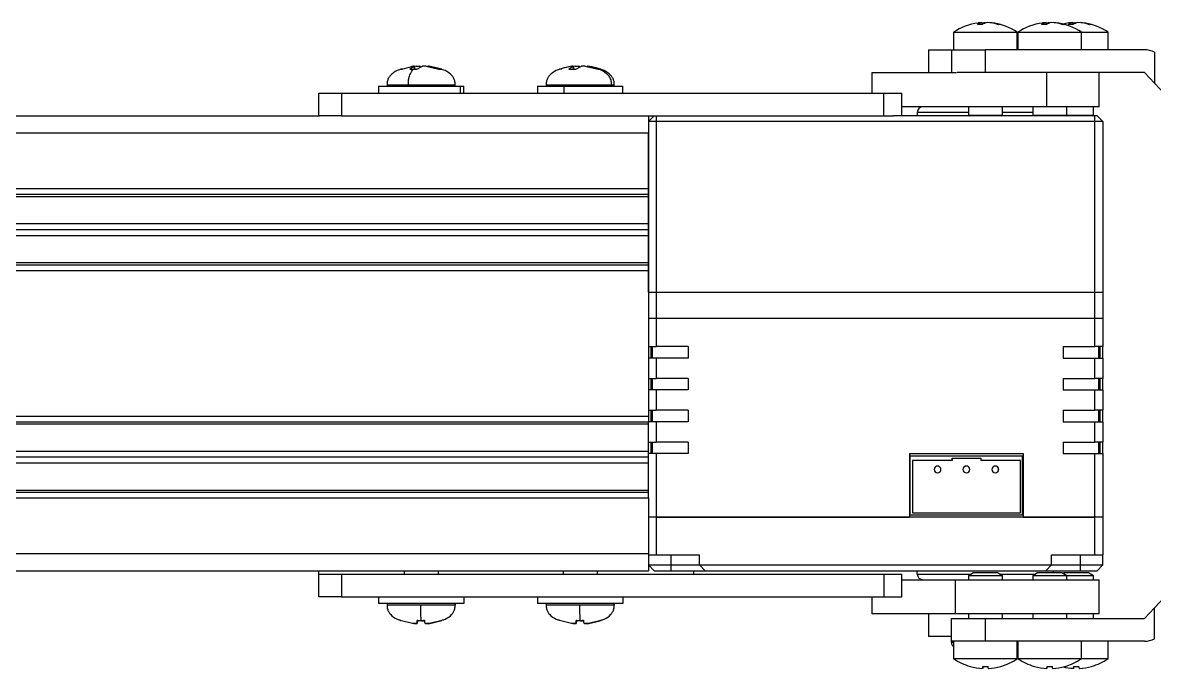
# Model space of a CAD drawing. Header units: millimetres. Extents: x 1258 to 2922, y -135 to 1239.
# Drawn here: x 2300.89 to 2350.7, y 490.54 to 518.92 of the extents above; entities that cross this region are included whole.
import ezdxf

# ---------------------------------------------------------------- set-up
doc = ezdxf.new("R2010")
doc.units = ezdxf.units.MM
doc.header["$LTSCALE"] = 6

msp = doc.modelspace()

# ---------------------------------------------------------------- linework, layer by layer
at = {"color": 7, "linetype": 'Continuous', "lineweight": 25}
for p, q in [((2343.119, 518.836), (2343.104, 518.923)), ((2343.197, 518.923), (2343.2, 518.882)), ((2343.426, 518.916), (2343.427, 518.923)), ((2345.948, 518.836), (2345.932, 518.923)), ((2346.025, 518.923), (2346.029, 518.882)), ((2346.254, 518.916), (2346.256, 518.923)), ((2347.119, 518.836), (2347.104, 518.923)), ((2347.197, 518.923), (2347.2, 518.882)), ((2347.426, 518.916), (2347.427, 518.923)), ((2341.865, 518.5), (2341.865, 517.729)), ((2341.865, 518.5), (2344.563, 518.5)), ((2344.563, 518.5), (2344.665, 518.5)), ((2344.665, 517.729), (2344.665, 518.5)), ((2344.694, 518.5), (2344.694, 517.729)), ((2344.694, 518.5), (2347.391, 518.5)), ((2347.391, 518.5), (2347.494, 518.5)), ((2347.494, 517.729), (2347.494, 518.5)), ((2347.494, 518.5), (2348.563, 518.5)), ((2348.563, 518.5), (2348.665, 518.5)), ((2348.665, 517.729), (2348.665, 518.5)), ((2340.765, 517.729), (2340.765, 516.729)), ((2340.765, 517.729), (2341.765, 517.729)), ((2341.765, 517.729), (2341.765, 516.729)), ((2341.765, 517.729), (2343.265, 517.729)), ((2343.265, 516.729), (2343.265, 517.729)), ((2350.265, 517.729), (2343.265, 517.729)), ((2350.699, 517.63), (2350.699, 516.266)), ((2317.642, 516.874), (2317.519, 516.874)), ((2318.093, 517.007), (2317.577, 516.868)), ((2318.114, 517), (2317.931, 516.874)), ((2318.01, 517), (2318.058, 517.004)), ((2318.126, 517.004), (2318.114, 517)), ((2318.149, 516.878), (2318.126, 517.012)), ((2318.205, 517.004), (2318.151, 517)), ((2318.236, 516.874), (2318.46, 517)), ((2318.396, 517), (2318.367, 517.004)), ((2318.46, 517), (2318.489, 517.004)), ((2318.651, 517.004), (2318.705, 517)), ((2318.705, 517), (2319.213, 516.874)), ((2319.278, 516.868), (2318.763, 517.007)), ((2318.846, 517), (2318.798, 517.004)), ((2319.337, 516.874), (2318.846, 517)), ((2319.213, 516.874), (2319.337, 516.874)), ((2325.113, 517), (2324.929, 516.874)), ((2324.929, 516.874), (2325.234, 516.874)), ((2325.125, 517.004), (2325.113, 517)), ((2325.149, 516.874), (2325.125, 517.012)), ((2325.206, 517.004), (2325.152, 517)), ((2325.234, 516.874), (2325.459, 517)), ((2325.397, 517), (2325.368, 517.004)), ((2325.459, 517), (2325.488, 517.004)), ((2325.65, 517.004), (2325.704, 517)), ((2325.704, 517), (2326.212, 516.874)), ((2325.846, 517), (2325.798, 517.004)), ((2326.337, 516.874), (2325.846, 517)), ((2338.265, 516.729), (2338.265, 515.829)), ((2338.265, 516.729), (2341.986, 516.729)), ((2343.265, 516.729), (2342.024, 516.729)), ((2350.265, 516.729), (2343.265, 516.729)), ((2345.95, 516.729), (2345.95, 515.229)), ((2348.265, 515.229), (2348.265, 516.729)), ((2350.265, 516.729), (2350.699, 516.266)), ((2316.553, 516.129), (2316.553, 515.829)), ((2316.553, 516.129), (2320.165, 516.129)), ((2316.928, 516.188), (2316.928, 516.129)), ((2317.864, 516.188), (2319.818, 516.188)), ((2319.818, 516.129), (2319.818, 516.188)), ((2319.928, 516.129), (2319.928, 516.188)), ((2320.165, 515.829), (2320.165, 516.129)), ((2320.165, 516.129), (2320.303, 516.129)), ((2320.303, 515.829), (2320.303, 516.129)), ((2323.553, 516.129), (2323.553, 515.829)), ((2323.553, 516.129), (2324.717, 516.129)), ((2323.928, 516.188), (2323.928, 516.129)), ((2324.717, 515.829), (2324.717, 516.129)), ((2324.717, 516.129), (2327.303, 516.129)), ((2324.859, 516.188), (2326.816, 516.188)), ((2324.859, 516.129), (2324.859, 516.188)), ((2326.928, 516.129), (2326.928, 516.188)), ((2327.303, 515.829), (2327.303, 516.129)), ((2356.036, 510.57), (2350.699, 516.266)), ((2313.928, 514.829), (2313.928, 515.829)), ((2313.928, 515.829), (2314.928, 515.829)), ((2314.928, 515.829), (2314.928, 514.829)), ((2314.928, 515.829), (2338.791, 515.829)), ((2338.791, 514.829), (2338.791, 515.829)), ((2338.791, 515.829), (2339.591, 515.829)), ((2339.591, 514.829), (2339.591, 515.829)), ((2345.95, 515.229), (2339.591, 515.229)), ((2342.515, 515.229), (2342.515, 514.853)), ((2344.015, 514.853), (2344.015, 515.229)), ((2345.344, 515.229), (2345.344, 514.853)), ((2348.265, 515.229), (2345.95, 515.229)), ((2346.844, 514.853), (2346.844, 515.229)), ((2348.015, 514.853), (2348.015, 515.229)), ((2253.428, 514.829), (2313.96, 514.829)), ((2314.928, 514.829), (2313.96, 514.829)), ((2314.928, 514.829), (2338.791, 514.829)), ((2328.428, 514.579), (2328.678, 514.829)), ((2328.428, 514.829), (2328.428, 514.079)), ((2328.778, 514.829), (2328.778, 514.579)), ((2328.778, 514.579), (2328.778, 507.079)), ((2348.078, 514.579), (2328.778, 514.579)), ((2338.791, 514.829), (2339.22, 514.829)), ((2348.078, 514.829), (2339.22, 514.829)), ((2340.265, 514.979), (2340.265, 514.829)), ((2342.515, 514.853), (2342.557, 514.829)), ((2342.515, 514.853), (2343.96, 514.853)), ((2343.96, 514.853), (2344.015, 514.853)), ((2343.974, 514.829), (2344.015, 514.853)), ((2345.344, 514.853), (2345.385, 514.829)), ((2345.344, 514.853), (2346.789, 514.853)), ((2346.789, 514.853), (2346.844, 514.853)), ((2346.802, 514.829), (2346.844, 514.853)), ((2346.844, 514.853), (2347.96, 514.853)), ((2347.96, 514.853), (2348.015, 514.853)), ((2347.974, 514.829), (2348.015, 514.853)), ((2348.078, 514.579), (2348.078, 514.829)), ((2348.178, 514.829), (2348.078, 514.829)), ((2348.078, 507.079), (2348.078, 514.579)), ((2348.178, 514.829), (2348.428, 514.579)), ((2348.428, 514.579), (2348.428, 507.079)), ((2328.428, 507.079), (2328.428, 514.079)), ((2328.428, 514.079), (2328.428, 511.629)), ((2268.428, 511.629), (2328.428, 511.629)), ((2328.428, 511.629), (2328.428, 511.379)), ((2268.428, 511.379), (2328.428, 511.379)), ((2268.428, 511.284), (2328.428, 511.284)), ((2328.428, 511.379), (2328.428, 511.284)), ((2328.428, 511.284), (2328.428, 510.089)), ((2268.428, 510.089), (2328.428, 510.089)), ((2328.428, 510.089), (2328.428, 509.829)), ((2268.428, 509.829), (2328.428, 509.829)), ((2268.428, 509.569), (2328.428, 509.569)), ((2328.428, 509.829), (2328.428, 509.569)), ((2328.428, 509.569), (2328.428, 508.374)), ((2268.428, 508.374), (2328.428, 508.374)), ((2268.428, 508.279), (2328.428, 508.279)), ((2328.428, 508.374), (2328.428, 508.279)), ((2328.428, 508.279), (2328.428, 508.029)), ((2268.428, 508.029), (2328.428, 508.029)), ((2328.428, 508.029), (2328.428, 501.629)), ((2328.428, 507.079), (2328.778, 507.079)), ((2328.778, 507.079), (2348.078, 507.079)), ((2328.778, 507.079), (2328.778, 505.929)), ((2348.078, 507.079), (2348.428, 507.079)), ((2348.078, 505.929), (2348.078, 507.079)), ((2348.428, 507.079), (2348.428, 505.929)), ((2328.428, 505.929), (2328.778, 505.929)), ((2328.778, 505.929), (2348.078, 505.929)), ((2328.778, 505.929), (2328.778, 504.679)), ((2348.078, 505.929), (2348.428, 505.929)), ((2348.078, 504.679), (2348.078, 505.929)), ((2348.428, 505.929), (2348.428, 504.679)), ((2328.428, 504.679), (2328.778, 504.679)), ((2328.553, 504.179), (2328.553, 504.679)), ((2328.603, 504.679), (2328.603, 504.179)), ((2330.178, 504.679), (2328.778, 504.679)), ((2330.178, 504.679), (2330.178, 504.179)), ((2346.678, 504.679), (2348.078, 504.679)), ((2346.678, 504.679), (2346.678, 504.179)), ((2348.428, 504.679), (2348.078, 504.679)), ((2348.253, 504.179), (2348.253, 504.679)), ((2348.303, 504.179), (2348.303, 504.679)), ((2348.303, 504.679), (2348.303, 504.179)), ((2348.428, 504.179), (2348.428, 504.679)), ((2328.778, 504.179), (2328.428, 504.179)), ((2328.778, 504.179), (2328.778, 503.279)), ((2330.178, 504.179), (2328.778, 504.179)), ((2346.678, 504.179), (2348.078, 504.179)), ((2348.078, 503.279), (2348.078, 504.179)), ((2348.078, 504.179), (2348.428, 504.179)), ((2348.428, 504.179), (2348.428, 503.279)), ((2328.428, 503.279), (2328.778, 503.279)), ((2328.553, 502.779), (2328.553, 503.279)), ((2328.603, 503.279), (2328.603, 502.779)), ((2330.178, 503.279), (2328.778, 503.279)), ((2330.178, 503.279), (2330.178, 502.779)), ((2346.678, 503.279), (2348.078, 503.279)), ((2346.678, 503.279), (2346.678, 502.779)), ((2348.428, 503.279), (2348.078, 503.279)), ((2348.253, 502.779), (2348.253, 503.279)), ((2348.303, 502.779), (2348.303, 503.279)), ((2348.303, 503.279), (2348.303, 502.779)), ((2348.428, 502.779), (2348.428, 503.279)), ((2328.778, 502.779), (2328.428, 502.779)), ((2328.778, 502.779), (2328.778, 501.879)), ((2330.178, 502.779), (2328.778, 502.779)), ((2346.678, 502.779), (2348.078, 502.779)), ((2348.078, 501.879), (2348.078, 502.779)), ((2348.078, 502.779), (2348.428, 502.779)), ((2348.428, 502.779), (2348.428, 501.879)), ((2268.428, 501.629), (2328.428, 501.629)), ((2328.428, 501.879), (2328.778, 501.879)), ((2328.428, 501.629), (2328.428, 501.379)), ((2328.553, 501.379), (2328.553, 501.879)), ((2328.603, 501.879), (2328.603, 501.379)), ((2330.178, 501.879), (2328.778, 501.879)), ((2330.178, 501.879), (2330.178, 501.379)), ((2346.678, 501.879), (2348.078, 501.879)), ((2346.678, 501.879), (2346.678, 501.379)), ((2348.428, 501.879), (2348.078, 501.879)), ((2348.253, 501.379), (2348.253, 501.879)), ((2348.303, 501.379), (2348.303, 501.879)), ((2348.303, 501.879), (2348.303, 501.379)), ((2348.428, 501.379), (2348.428, 501.879)), ((2268.428, 501.379), (2328.428, 501.379)), ((2268.428, 501.284), (2328.428, 501.284)), ((2328.428, 500.479), (2328.428, 501.379)), ((2328.778, 501.379), (2328.428, 501.379)), ((2328.778, 501.379), (2328.778, 500.479)), ((2330.178, 501.379), (2328.778, 501.379)), ((2346.678, 501.379), (2348.078, 501.379)), ((2348.078, 500.479), (2348.078, 501.379)), ((2348.078, 501.379), (2348.428, 501.379)), ((2348.428, 501.379), (2348.428, 500.479)), ((2328.428, 500.479), (2328.778, 500.479)), ((2328.428, 499.979), (2328.428, 500.479)), ((2328.553, 499.979), (2328.553, 500.479)), ((2328.603, 500.479), (2328.603, 499.979)), ((2330.178, 500.479), (2328.778, 500.479)), ((2330.178, 500.479), (2330.178, 499.979)), ((2346.678, 500.479), (2348.078, 500.479)), ((2346.678, 500.479), (2346.678, 499.979)), ((2348.428, 500.479), (2348.078, 500.479)), ((2348.253, 499.979), (2348.253, 500.479)), ((2348.303, 499.979), (2348.303, 500.479)), ((2348.303, 500.479), (2348.303, 499.979)), ((2348.428, 499.979), (2348.428, 500.479)), ((2268.428, 500.089), (2328.428, 500.089)), ((2268.428, 499.829), (2328.428, 499.829)), ((2328.428, 498.029), (2328.428, 499.979)), ((2328.778, 499.979), (2328.428, 499.979)), ((2328.778, 499.979), (2328.778, 497.179)), ((2330.178, 499.979), (2328.778, 499.979)), ((2339.926, 499.979), (2344.926, 499.979)), ((2339.926, 499.979), (2339.926, 497.179)), ((2339.951, 497.279), (2339.951, 499.879)), ((2339.951, 499.879), (2344.901, 499.879)), ((2339.951, 497.279), (2339.951, 499.879)), ((2339.951, 499.879), (2339.951, 499.879)), ((2341.798, 499.679), (2340.051, 499.679)), ((2340.051, 499.679), (2340.051, 497.379)), ((2340.052, 499.679), (2340.052, 497.379)), ((2341.798, 499.779), (2341.798, 499.679)), ((2341.798, 499.779), (2343.055, 499.779)), ((2341.798, 499.679), (2341.798, 499.779)), ((2341.798, 499.679), (2341.798, 499.679)), ((2343.055, 499.779), (2343.055, 499.679)), ((2344.801, 499.679), (2343.055, 499.679)), ((2344.801, 497.379), (2344.801, 499.679)), ((2344.901, 497.279), (2344.901, 499.879)), ((2344.901, 499.879), (2344.902, 499.879)), ((2344.902, 497.279), (2344.902, 499.879)), ((2344.926, 499.979), (2344.926, 497.179)), ((2346.678, 499.979), (2348.078, 499.979)), ((2348.078, 497.179), (2348.078, 499.979)), ((2348.078, 499.979), (2348.428, 499.979)), ((2348.428, 499.979), (2348.428, 497.179)), ((2268.428, 499.569), (2328.428, 499.569)), ((2341.157, 499.429), (2341.156, 499.429)), ((2341.156, 499.129), (2341.157, 499.129)), ((2341.306, 499.279), (2341.307, 499.279)), ((2342.427, 499.429), (2342.426, 499.429)), ((2342.426, 499.129), (2342.427, 499.129)), ((2342.576, 499.279), (2342.577, 499.279)), ((2343.697, 499.429), (2343.696, 499.429)), ((2343.696, 499.129), (2343.697, 499.129)), ((2343.846, 499.279), (2343.847, 499.279)), ((2350.699, 493.192), (2356.036, 498.888)), ((2268.428, 498.374), (2328.428, 498.374)), ((2268.428, 498.279), (2328.428, 498.279)), ((2268.428, 498.029), (2328.428, 498.029)), ((2328.428, 498.029), (2328.428, 495.579)), ((2328.778, 497.179), (2328.428, 497.179)), ((2328.778, 497.179), (2328.778, 495.529)), ((2348.078, 497.179), (2328.778, 497.179)), ((2328.778, 497.179), (2339.926, 497.179)), ((2339.951, 497.279), (2344.901, 497.279)), ((2339.951, 497.279), (2339.951, 497.279)), ((2340.051, 497.379), (2344.801, 497.379)), ((2344.901, 497.279), (2344.902, 497.279)), ((2344.926, 497.179), (2348.078, 497.179)), ((2348.078, 495.529), (2348.078, 497.179)), ((2348.428, 497.179), (2348.078, 497.179)), ((2348.428, 497.179), (2348.428, 495.529)), ((2328.428, 495.579), (2328.428, 494.829)), ((2328.428, 495.529), (2328.778, 495.529)), ((2328.778, 495.529), (2330.678, 495.529)), ((2329.428, 495.079), (2329.428, 495.529)), ((2330.678, 495.079), (2330.678, 495.529)), ((2346.178, 495.529), (2348.078, 495.529)), ((2346.178, 495.079), (2346.178, 495.529)), ((2347.428, 495.529), (2347.428, 495.079)), ((2348.078, 495.529), (2348.428, 495.529)), ((2348.428, 495.079), (2348.428, 495.529)), ((2253.428, 494.829), (2328.428, 494.829)), ((2313.928, 494.679), (2313.928, 494.829)), ((2313.928, 493.679), (2313.928, 494.679)), ((2313.928, 494.679), (2314.928, 494.679)), ((2314.928, 494.679), (2314.928, 493.679)), ((2314.928, 494.679), (2338.791, 494.679)), ((2317.678, 494.829), (2317.678, 494.679)), ((2319.178, 494.829), (2319.178, 494.679)), ((2324.678, 494.829), (2324.678, 494.679)), ((2326.178, 494.829), (2326.178, 494.679)), ((2328.428, 495.079), (2328.678, 494.829)), ((2328.428, 495.079), (2329.428, 495.079)), ((2328.678, 494.829), (2329.428, 494.829)), ((2329.428, 494.829), (2329.428, 495.079)), ((2330.428, 494.679), (2330.428, 494.817)), ((2330.678, 495.079), (2346.178, 495.079)), ((2330.928, 494.829), (2330.678, 495.079)), ((2330.928, 494.829), (2345.928, 494.829)), ((2338.791, 494.679), (2338.791, 493.679)), ((2338.791, 494.679), (2339.591, 494.679)), ((2339.591, 493.679), (2339.591, 494.679)), ((2340.265, 494.679), (2340.265, 494.829)), ((2342.732, 494.729), (2342.515, 494.605)), ((2343.799, 494.729), (2342.732, 494.729)), ((2344.015, 494.605), (2343.799, 494.729)), ((2345.56, 494.729), (2345.344, 494.605)), ((2346.627, 494.729), (2345.56, 494.729)), ((2346.178, 495.079), (2345.928, 494.829)), ((2346.265, 494.729), (2346.265, 494.829)), ((2346.844, 494.605), (2346.627, 494.729)), ((2346.732, 494.729), (2346.68, 494.699)), ((2347.799, 494.729), (2346.732, 494.729)), ((2347.428, 495.079), (2347.428, 494.829)), ((2347.428, 495.079), (2348.428, 495.079)), ((2347.428, 494.829), (2348.178, 494.829)), ((2348.015, 494.605), (2347.799, 494.729)), ((2348.178, 494.829), (2348.428, 495.079)), ((2339.591, 494.429), (2341.942, 494.429)), ((2341.942, 492.929), (2341.942, 494.429)), ((2341.942, 494.429), (2348.265, 494.429)), ((2342.515, 494.605), (2342.515, 494.429)), ((2344.015, 494.605), (2342.516, 494.605)), ((2344.015, 494.429), (2344.015, 494.605)), ((2345.344, 494.605), (2345.344, 494.429)), ((2346.844, 494.605), (2345.344, 494.605)), ((2346.844, 494.429), (2346.844, 494.605)), ((2348.015, 494.605), (2346.844, 494.605)), ((2348.015, 494.429), (2348.015, 494.605)), ((2348.265, 492.929), (2348.265, 494.429)), ((2314.928, 493.679), (2313.928, 493.679)), ((2314.928, 493.679), (2338.791, 493.679)), ((2316.553, 493.679), (2316.553, 493.379)), ((2320.303, 493.679), (2320.303, 493.379)), ((2323.553, 493.679), (2323.553, 493.379)), ((2327.303, 493.679), (2327.303, 493.379)), ((2338.265, 493.679), (2338.265, 492.929)), ((2338.791, 493.679), (2339.591, 493.679)), ((2320.303, 493.379), (2316.553, 493.379)), ((2316.928, 493.379), (2316.928, 493.32)), ((2318.402, 493.32), (2316.928, 493.32)), ((2319.928, 493.32), (2318.402, 493.32)), ((2319.928, 493.32), (2319.928, 493.379)), ((2319.928, 493.379), (2319.928, 493.32)), ((2327.303, 493.379), (2323.553, 493.379)), ((2323.928, 493.379), (2323.928, 493.32)), ((2325.402, 493.32), (2323.928, 493.32)), ((2326.928, 493.32), (2325.402, 493.32)), ((2326.928, 493.32), (2326.928, 493.379)), ((2326.928, 493.379), (2326.928, 493.32)), ((2350.699, 493.192), (2350.265, 492.729)), ((2350.699, 491.828), (2350.699, 493.192)), ((2318.05, 492.509), (2317.511, 492.634)), ((2317.511, 492.634), (2317.516, 492.634)), ((2318.233, 492.496), (2318.257, 492.634)), ((2318.248, 492.634), (2318.235, 492.509)), ((2318.248, 492.509), (2318.279, 492.634)), ((2318.608, 492.509), (2318.577, 492.634)), ((2319.339, 492.634), (2318.8, 492.509)), ((2318.806, 492.509), (2319.345, 492.634)), ((2319.345, 492.634), (2319.339, 492.634)), ((2325.05, 492.509), (2324.511, 492.634)), ((2324.511, 492.634), (2324.516, 492.634)), ((2325.233, 492.496), (2325.257, 492.634)), ((2325.248, 492.634), (2325.235, 492.509)), ((2325.248, 492.509), (2325.279, 492.634)), ((2325.608, 492.509), (2325.577, 492.634)), ((2326.339, 492.634), (2325.8, 492.509)), ((2325.806, 492.509), (2326.345, 492.634)), ((2326.345, 492.634), (2326.339, 492.634)), ((2341.942, 492.929), (2338.265, 492.929)), ((2340.765, 492.929), (2340.765, 491.929)), ((2341.765, 491.729), (2341.765, 492.729)), ((2341.765, 492.729), (2343.265, 492.729)), ((2348.265, 492.929), (2341.942, 492.929)), ((2342.515, 492.929), (2342.515, 492.729)), ((2343.265, 491.729), (2343.265, 492.729)), ((2343.265, 492.729), (2350.265, 492.729)), ((2344.015, 492.729), (2344.015, 492.929)), ((2345.344, 492.929), (2345.344, 492.729)), ((2346.844, 492.729), (2346.844, 492.929)), ((2348.015, 492.729), (2348.015, 492.929)), ((2318.105, 492.504), (2318.05, 492.509)), ((2318.235, 492.509), (2318.227, 492.504)), ((2318.238, 492.504), (2318.248, 492.509)), ((2318.618, 492.504), (2318.608, 492.509)), ((2318.8, 492.509), (2318.744, 492.504)), ((2318.751, 492.504), (2318.806, 492.509)), ((2325.105, 492.504), (2325.05, 492.509)), ((2325.235, 492.509), (2325.227, 492.504)), ((2325.238, 492.504), (2325.248, 492.509)), ((2325.618, 492.504), (2325.608, 492.509)), ((2325.8, 492.509), (2325.744, 492.504)), ((2325.751, 492.504), (2325.806, 492.509)), ((2341.765, 491.929), (2340.765, 491.929)), ((2343.265, 491.729), (2341.765, 491.729)), ((2341.765, 491.679), (2341.765, 491.729)), ((2341.865, 491.729), (2341.865, 490.958)), ((2350.265, 491.729), (2343.265, 491.729)), ((2344.665, 490.958), (2344.665, 491.729)), ((2344.694, 491.729), (2344.694, 490.958)), ((2347.494, 490.958), (2347.494, 491.729)), ((2348.665, 490.958), (2348.665, 491.729)), ((2344.665, 490.958), (2341.866, 490.958)), ((2347.494, 490.958), (2344.694, 490.958)), ((2348.665, 490.958), (2347.494, 490.958)), ((2343.139, 490.535), (2343.152, 490.623)), ((2343.155, 490.623), (2343.143, 490.535)), ((2343.392, 490.535), (2343.392, 490.535)), ((2345.968, 490.535), (2345.98, 490.623)), ((2345.984, 490.623), (2345.972, 490.535)), ((2346.22, 490.535), (2346.22, 490.535)), ((2347.139, 490.535), (2347.152, 490.623)), ((2347.155, 490.623), (2347.143, 490.535)), ((2347.392, 490.535), (2347.392, 490.535))]:
    msp.add_line(p, q, dxfattribs=at)
at = {"color": 8, "linetype": 'Continuous', "lineweight": 25}
for p, q in [((2318.134, 516.878), (2318.114, 517)), ((2318.144, 516.905), (2318.151, 517)), ((2318.404, 516.952), (2318.396, 517)), ((2325.134, 516.874), (2325.113, 517)), ((2325.145, 516.898), (2325.152, 517)), ((2325.405, 516.954), (2325.397, 517)), ((2316.928, 516.188), (2317.864, 516.188)), ((2319.818, 516.188), (2319.928, 516.188)), ((2323.928, 516.188), (2324.859, 516.188)), ((2326.816, 516.188), (2326.928, 516.188)), ((2342.515, 514.979), (2340.265, 514.979)), ((2345.344, 514.979), (2344.015, 514.979)), ((2267.428, 514.079), (2328.428, 514.079)), ((2267.955, 495.579), (2328.428, 495.579)), ((2340.265, 494.679), (2342.644, 494.679)), ((2343.886, 494.679), (2345.473, 494.679)), ((2318.257, 492.634), (2318.235, 492.509)), ((2318.27, 492.633), (2318.248, 492.509)), ((2325.257, 492.634), (2325.235, 492.509)), ((2325.27, 492.633), (2325.248, 492.509)), ((2341.765, 491.679), (2341.865, 491.679)), ((2344.665, 491.679), (2344.694, 491.679))]:
    msp.add_line(p, q, dxfattribs=at)
at = {"color": 7, "linetype": 'Continuous', "lineweight": 25, "flags": 128}
for points in [[(2343.105, 518.916), (2343.133, 518.918), (2343.197, 518.923)], [(2345.933, 518.916), (2345.961, 518.918), (2346.025, 518.923)], [(2346.941, 518.908), (2346.798, 518.885), (2346.68, 518.859)], [(2347.105, 518.916), (2347.133, 518.918), (2347.197, 518.923)], [(2344.694, 491.504), (2344.692, 491.502), (2344.665, 491.479)], [(2342.596, 490.623), (2342.595, 490.623), (2342.594, 490.622), (2342.593, 490.621), (2342.592, 490.621), (2342.592, 490.621), (2342.592, 490.622), (2342.592, 490.623), (2342.592, 490.623)], [(2345.425, 490.623), (2345.423, 490.623), (2345.422, 490.622), (2345.421, 490.621), (2345.421, 490.621), (2345.42, 490.621), (2345.42, 490.622), (2345.42, 490.623), (2345.421, 490.623)]]:
    msp.add_lwpolyline(points, dxfattribs=at)
at = {"color": 7, "linetype": 'Continuous', "lineweight": 25}
for centre, radius, start, end in [((2343.265, 516.429), 2.5, 97.4585, 124.0558), ((2343.161, 518.538), 0.389, 98.4777, 130.3417), ((2343.013, 516.289), 2.548, 87.6681, 92.3319), ((2343.217, 516.795), 2.131, 93.0587, 97.4558), ((2343.412, 518.419), 0.51, 98.8318, 125.3978), ((2343.143, 518.512), 0.414, 72.7882, 82.4823), ((2343.213, 516.697), 2.229, 73.5261, 86.9003), ((2343.315, 516.811), 2.115, 73.1107, 86.9636), ((2343.265, 516.429), 2.5, 55.9442, 82.5415), ((2343.887, 518.416), 0.42, 84.2548, 95.7452), ((2346.094, 516.429), 2.5, 97.4585, 124.0558), ((2345.989, 518.538), 0.389, 98.4777, 130.3417), ((2345.841, 516.289), 2.548, 87.6681, 92.3319), ((2346.046, 516.795), 2.131, 93.0587, 97.4558), ((2346.24, 518.419), 0.51, 98.8318, 125.3978), ((2345.971, 518.512), 0.414, 72.7882, 82.4823), ((2346.042, 516.697), 2.229, 73.5261, 86.9003), ((2346.144, 516.811), 2.115, 73.1107, 86.9636), ((2346.094, 516.429), 2.5, 55.9442, 82.5415), ((2346.716, 518.416), 0.42, 84.2548, 95.7452), ((2347.161, 518.538), 0.389, 98.4777, 130.3417), ((2347.013, 516.289), 2.548, 87.6681, 92.3319), ((2347.217, 516.795), 2.131, 93.0587, 97.4558), ((2347.412, 518.419), 0.51, 98.8318, 125.3978), ((2347.143, 518.512), 0.414, 72.7882, 82.4823), ((2347.213, 516.697), 2.229, 73.5261, 86.9003), ((2347.315, 516.811), 2.115, 73.1107, 86.9636), ((2347.265, 516.429), 2.5, 55.9442, 82.5415), ((2347.887, 518.416), 0.42, 84.2548, 95.7452), ((2350.265, 516.729), 1, 64.3156, 90), ((2340.515, 514.979), 0.25, 90, 180), ((2341.156, 499.279), 0.15, 360, 180), ((2341.156, 499.279), 0.15, 180, 0), ((2341.157, 499.279), 0.15, 360, 90), ((2341.157, 499.279), 0.15, 270, 0), ((2342.426, 499.279), 0.15, 360, 180), ((2342.426, 499.279), 0.15, 180, 0), ((2342.427, 499.279), 0.15, 360, 90), ((2342.427, 499.279), 0.15, 270, 0), ((2343.696, 499.279), 0.15, 360, 180), ((2343.696, 499.279), 0.15, 180, 0), ((2343.697, 499.279), 0.15, 360, 90), ((2343.697, 499.279), 0.15, 270, 0), ((2340.515, 494.679), 0.25, 180, 270), ((2342.015, 491.679), 0.25, 180, 233.1301), ((2350.265, 492.729), 1, 270, 295.6844), ((2343.265, 493.029), 2.5, 235.9442, 254.3796), ((2343.265, 493.029), 2.5, 285.6204, 304.0558), ((2346.094, 493.029), 2.5, 235.9442, 254.3796), ((2346.094, 493.029), 2.5, 285.6204, 304.0558), ((2347.265, 493.029), 2.5, 285.6204, 304.0558), ((2343.263, 493.041), 2.509, 254.4946, 267.1724), ((2343.669, 490.562), 0.53, 173.3929, 182.9459), ((2343.254, 493.588), 2.967, 267.8391, 272.1609), ((2342.591, 490.718), 0.581, 341.7101, 350.6735), ((2343.277, 493.586), 2.965, 269.7755, 272.1617), ((2343.939, 490.718), 0.581, 189.3265, 198.2899), ((2343.263, 493.046), 2.514, 272.8302, 285.489), ((2343.268, 493.041), 2.509, 272.8276, 285.5054), ((2343.939, 490.628), 0.0063, 221.2226, 262.0795), ((2346.091, 493.041), 2.509, 254.4946, 267.1724), ((2346.497, 490.562), 0.53, 173.3929, 182.9459), ((2346.082, 493.588), 2.967, 267.8391, 272.1609), ((2345.42, 490.718), 0.581, 341.7101, 350.6735), ((2346.105, 493.586), 2.965, 269.7755, 272.1617), ((2346.768, 490.718), 0.581, 189.3265, 198.2899), ((2346.092, 493.046), 2.514, 272.8302, 285.489), ((2346.096, 493.041), 2.509, 272.8276, 285.5054), ((2347.263, 493.042), 2.509, 256.511, 267.171), ((2346.768, 490.628), 0.0063, 221.2226, 262.0795), ((2347.669, 490.562), 0.53, 173.3929, 182.9459), ((2347.254, 493.588), 2.967, 267.8391, 272.1609), ((2346.591, 490.718), 0.581, 341.7101, 350.6735), ((2347.277, 493.586), 2.965, 269.7755, 272.1617), ((2347.939, 490.718), 0.581, 189.3265, 198.2899), ((2347.263, 493.046), 2.514, 272.8302, 285.489), ((2347.268, 493.041), 2.509, 272.8276, 285.5054), ((2347.939, 490.628), 0.0063, 221.2226, 262.0795)]:
    msp.add_arc(centre, radius, start, end, dxfattribs=at)
for points, knots in [([(2317.577, 516.868), (2317.508, 516.853), (2317.318, 516.813), (2317.125, 516.659), (2316.991, 516.492), (2316.937, 516.351), (2316.931, 516.246), (2316.928, 516.188)], [0, 0, 0, 0, 0.2053, 0.566999, 0.691651, 0.830474, 1, 1, 1, 1]), ([(2317.864, 516.188), (2317.866, 516.264), (2317.869, 516.4), (2317.906, 516.569), (2317.977, 516.732), (2318.039, 516.819), (2318.084, 516.879)], [0, 0, 0, 0, 0.233001, 0.418435, 0.591328, 1, 1, 1, 1]), ([(2317.931, 516.874), (2317.96, 516.876), (2318.01, 516.879), (2318.061, 516.879), (2318.084, 516.879)], [0, 0, 0, 0, 0.560075, 1, 1, 1, 1]), ([(2318.126, 517.004), (2318.126, 517.005), (2318.127, 517.006), (2318.113, 517.007), (2318.091, 517.006), (2318.069, 517.005), (2318.058, 517.004)], [0, 0, 0, 0, 0.250273, 0.5, 0.749727, 1, 1, 1, 1]), ([(2318.084, 516.879), (2318.112, 516.879), (2318.163, 516.879), (2318.214, 516.875), (2318.236, 516.874)], [0, 0, 0, 0, 0.559869, 1, 1, 1, 1]), ([(2318.205, 517.004), (2318.22, 517.005), (2318.251, 517.006), (2318.295, 517.007), (2318.335, 517.006), (2318.356, 517.005), (2318.367, 517.004)], [0, 0, 0, 0, 0.250273, 0.5, 0.749727, 1, 1, 1, 1]), ([(2318.651, 517.004), (2318.635, 517.005), (2318.605, 517.006), (2318.561, 517.007), (2318.521, 517.006), (2318.5, 517.005), (2318.489, 517.004)], [0, 0, 0, 0, 0.250273, 0.5, 0.749727, 1, 1, 1, 1]), ([(2318.73, 517.004), (2318.729, 517.005), (2318.729, 517.006), (2318.743, 517.007), (2318.765, 517.006), (2318.787, 517.005), (2318.798, 517.004)], [0, 0, 0, 0, 0.250273, 0.5, 0.749727, 1, 1, 1, 1]), ([(2319.928, 516.188), (2319.925, 516.246), (2319.919, 516.351), (2319.865, 516.492), (2319.731, 516.659), (2319.538, 516.813), (2319.347, 516.853), (2319.278, 516.868)], [0, 0, 0, 0, 0.169526, 0.308349, 0.433001, 0.7947, 1, 1, 1, 1]), ([(2325.093, 517.007), (2324.845, 516.966), (2324.473, 516.904), (2324.124, 516.66), (2323.991, 516.492), (2323.936, 516.351), (2323.931, 516.246), (2323.928, 516.188)], [0, 0, 0, 0, 0.477947, 0.715554, 0.79744, 0.888635, 1, 1, 1, 1]), ([(2324.581, 516.879), (2324.569, 516.879), (2324.548, 516.879), (2324.528, 516.875), (2324.519, 516.874)], [0, 0, 0, 0, 0.559869, 1, 1, 1, 1]), ([(2324.614, 516.878), (2324.612, 516.878), (2324.601, 516.879), (2324.59, 516.879), (2324.581, 516.879)], [0, 0, 0, 0, 0.157387, 1, 1, 1, 1]), ([(2325.125, 517.004), (2325.126, 517.005), (2325.126, 517.006), (2325.113, 517.007), (2325.091, 517.006), (2325.069, 517.005), (2325.058, 517.004)], [0, 0, 0, 0, 0.250273, 0.5, 0.749727, 1, 1, 1, 1]), ([(2325.206, 517.004), (2325.221, 517.005), (2325.252, 517.006), (2325.296, 517.007), (2325.336, 517.006), (2325.357, 517.005), (2325.368, 517.004)], [0, 0, 0, 0, 0.250273, 0.5, 0.749727, 1, 1, 1, 1]), ([(2325.65, 517.004), (2325.634, 517.005), (2325.604, 517.006), (2325.56, 517.007), (2325.52, 517.006), (2325.498, 517.005), (2325.488, 517.004)], [0, 0, 0, 0, 0.250273, 0.5, 0.749727, 1, 1, 1, 1]), ([(2325.73, 517.004), (2325.73, 517.005), (2325.73, 517.006), (2325.743, 517.007), (2325.765, 517.006), (2325.787, 517.005), (2325.798, 517.004)], [0, 0, 0, 0, 0.250273, 0.5, 0.749727, 1, 1, 1, 1]), ([(2326.928, 516.188), (2326.925, 516.246), (2326.919, 516.351), (2326.864, 516.492), (2326.732, 516.66), (2326.382, 516.904), (2326.011, 516.966), (2325.763, 517.007)], [0, 0, 0, 0, 0.111365, 0.20256, 0.284446, 0.522053, 1, 1, 1, 1]), ([(2326.212, 516.874), (2326.224, 516.876), (2326.245, 516.879), (2326.266, 516.879), (2326.275, 516.879)], [0, 0, 0, 0, 0.560075, 1, 1, 1, 1]), ([(2326.816, 516.188), (2326.811, 516.264), (2326.803, 516.4), (2326.711, 516.569), (2326.538, 516.732), (2326.384, 516.819), (2326.275, 516.879)], [0, 0, 0, 0, 0.233001, 0.418435, 0.591328, 1, 1, 1, 1]), ([(2326.275, 516.879), (2326.287, 516.879), (2326.307, 516.879), (2326.328, 516.875), (2326.337, 516.874)], [0, 0, 0, 0, 0.559869, 1, 1, 1, 1]), ([(2329.428, 494.829), (2329.624, 494.829), (2330.018, 494.829), (2330.513, 494.829), (2330.86, 494.829), (2330.905, 494.829), (2330.928, 494.829)], [0, 0, 0, 0, 0.25, 0.5, 0.75, 1, 1, 1, 1]), ([(2345.928, 494.829), (2345.95, 494.829), (2345.996, 494.829), (2346.342, 494.829), (2346.838, 494.829), (2347.231, 494.829), (2347.428, 494.829)], [0, 0, 0, 0, 0.25, 0.5, 0.75, 1, 1, 1, 1]), ([(2316.928, 493.32), (2316.931, 493.262), (2316.937, 493.157), (2316.991, 493.016), (2317.125, 492.85), (2317.3, 492.704), (2317.47, 492.667), (2317.519, 492.656)], [0, 0, 0, 0, 0.18016, 0.327692, 0.460163, 0.844552, 1, 1, 1, 1]), ([(2318.402, 493.32), (2318.402, 493.245), (2318.402, 493.109), (2318.404, 492.939), (2318.407, 492.776), (2318.41, 492.689), (2318.412, 492.629)], [0, 0, 0, 0, 0.233001, 0.418435, 0.591328, 1, 1, 1, 1]), ([(2319.337, 492.656), (2319.386, 492.667), (2319.556, 492.704), (2319.731, 492.85), (2319.865, 493.016), (2319.919, 493.157), (2319.925, 493.262), (2319.928, 493.32)], [0, 0, 0, 0, 0.155448, 0.539837, 0.672308, 0.81984, 1, 1, 1, 1]), ([(2323.928, 493.32), (2323.931, 493.262), (2323.937, 493.157), (2323.991, 493.016), (2324.125, 492.85), (2324.3, 492.704), (2324.47, 492.667), (2324.519, 492.656)], [0, 0, 0, 0, 0.18016, 0.327692, 0.460163, 0.844552, 1, 1, 1, 1]), ([(2325.402, 493.32), (2325.402, 493.245), (2325.402, 493.109), (2325.404, 492.939), (2325.407, 492.776), (2325.41, 492.689), (2325.412, 492.629)], [0, 0, 0, 0, 0.233001, 0.418435, 0.591328, 1, 1, 1, 1]), ([(2326.337, 492.656), (2326.386, 492.667), (2326.556, 492.704), (2326.731, 492.85), (2326.865, 493.016), (2326.919, 493.157), (2326.925, 493.262), (2326.928, 493.32)], [0, 0, 0, 0, 0.155448, 0.539837, 0.672308, 0.81984, 1, 1, 1, 1]), ([(2318.412, 492.629), (2318.381, 492.629), (2318.326, 492.629), (2318.272, 492.633), (2318.248, 492.634)], [0, 0, 0, 0, 0.559869, 1, 1, 1, 1]), ([(2318.577, 492.634), (2318.546, 492.633), (2318.491, 492.629), (2318.436, 492.629), (2318.412, 492.629)], [0, 0, 0, 0, 0.560075, 1, 1, 1, 1]), ([(2318.444, 492.629), (2318.474, 492.629), (2318.529, 492.629), (2318.584, 492.633), (2318.608, 492.634)], [0, 0, 0, 0, 0.559869, 1, 1, 1, 1]), ([(2325.412, 492.629), (2325.381, 492.629), (2325.326, 492.629), (2325.272, 492.633), (2325.248, 492.634)], [0, 0, 0, 0, 0.559869, 1, 1, 1, 1]), ([(2325.577, 492.634), (2325.546, 492.633), (2325.491, 492.629), (2325.436, 492.629), (2325.412, 492.629)], [0, 0, 0, 0, 0.560075, 1, 1, 1, 1]), ([(2325.444, 492.629), (2325.474, 492.629), (2325.529, 492.629), (2325.584, 492.633), (2325.608, 492.634)], [0, 0, 0, 0, 0.559869, 1, 1, 1, 1]), ([(2318.105, 492.504), (2318.119, 492.503), (2318.147, 492.502), (2318.182, 492.501), (2318.211, 492.502), (2318.221, 492.503), (2318.227, 492.504)], [0, 0, 0, 0, 0.250273, 0.5, 0.749727, 1, 1, 1, 1]), ([(2318.238, 492.504), (2318.232, 492.503), (2318.22, 492.502), (2318.19, 492.501), (2318.154, 492.502), (2318.126, 492.503), (2318.111, 492.504)], [0, 0, 0, 0, 0.250273, 0.5, 0.749727, 1, 1, 1, 1]), ([(2318.618, 492.504), (2318.624, 492.503), (2318.636, 492.502), (2318.665, 492.501), (2318.702, 492.502), (2318.73, 492.503), (2318.744, 492.504)], [0, 0, 0, 0, 0.250273, 0.5, 0.749727, 1, 1, 1, 1]), ([(2318.751, 492.504), (2318.737, 492.503), (2318.709, 492.502), (2318.674, 492.501), (2318.645, 492.502), (2318.635, 492.503), (2318.629, 492.504)], [0, 0, 0, 0, 0.250273, 0.5, 0.749727, 1, 1, 1, 1]), ([(2325.105, 492.504), (2325.119, 492.503), (2325.147, 492.502), (2325.182, 492.501), (2325.211, 492.502), (2325.221, 492.503), (2325.227, 492.504)], [0, 0, 0, 0, 0.250273, 0.5, 0.749727, 1, 1, 1, 1]), ([(2325.238, 492.504), (2325.232, 492.503), (2325.22, 492.502), (2325.19, 492.501), (2325.154, 492.502), (2325.126, 492.503), (2325.111, 492.504)], [0, 0, 0, 0, 0.250273, 0.5, 0.749727, 1, 1, 1, 1]), ([(2325.618, 492.504), (2325.624, 492.503), (2325.636, 492.502), (2325.665, 492.501), (2325.702, 492.502), (2325.73, 492.503), (2325.744, 492.504)], [0, 0, 0, 0, 0.250273, 0.5, 0.749727, 1, 1, 1, 1]), ([(2325.751, 492.504), (2325.737, 492.503), (2325.709, 492.502), (2325.674, 492.501), (2325.645, 492.502), (2325.635, 492.503), (2325.629, 492.504)], [0, 0, 0, 0, 0.250273, 0.5, 0.749727, 1, 1, 1, 1])]:
    msp.add_open_spline(points, degree=3, knots=knots, dxfattribs=at)
for points in [[(2328.778, 514.579), (2328.732, 514.579), (2328.64, 514.579), (2328.525, 514.579), (2328.444, 514.579), (2328.433, 514.579), (2328.428, 514.579)], [(2348.428, 514.579), (2348.423, 514.579), (2348.412, 514.579), (2348.331, 514.579), (2348.215, 514.579), (2348.124, 514.579), (2348.078, 514.579)], [(2329.428, 495.079), (2329.592, 495.079), (2329.919, 495.079), (2330.332, 495.079), (2330.622, 495.079), (2330.659, 495.079), (2330.678, 495.079)], [(2346.178, 495.079), (2346.197, 495.079), (2346.234, 495.079), (2346.523, 495.079), (2346.937, 495.079), (2347.264, 495.079), (2347.428, 495.079)]]:
    msp.add_open_spline(points, degree=3, dxfattribs=at)

doc.saveas('drawing.dxf')
